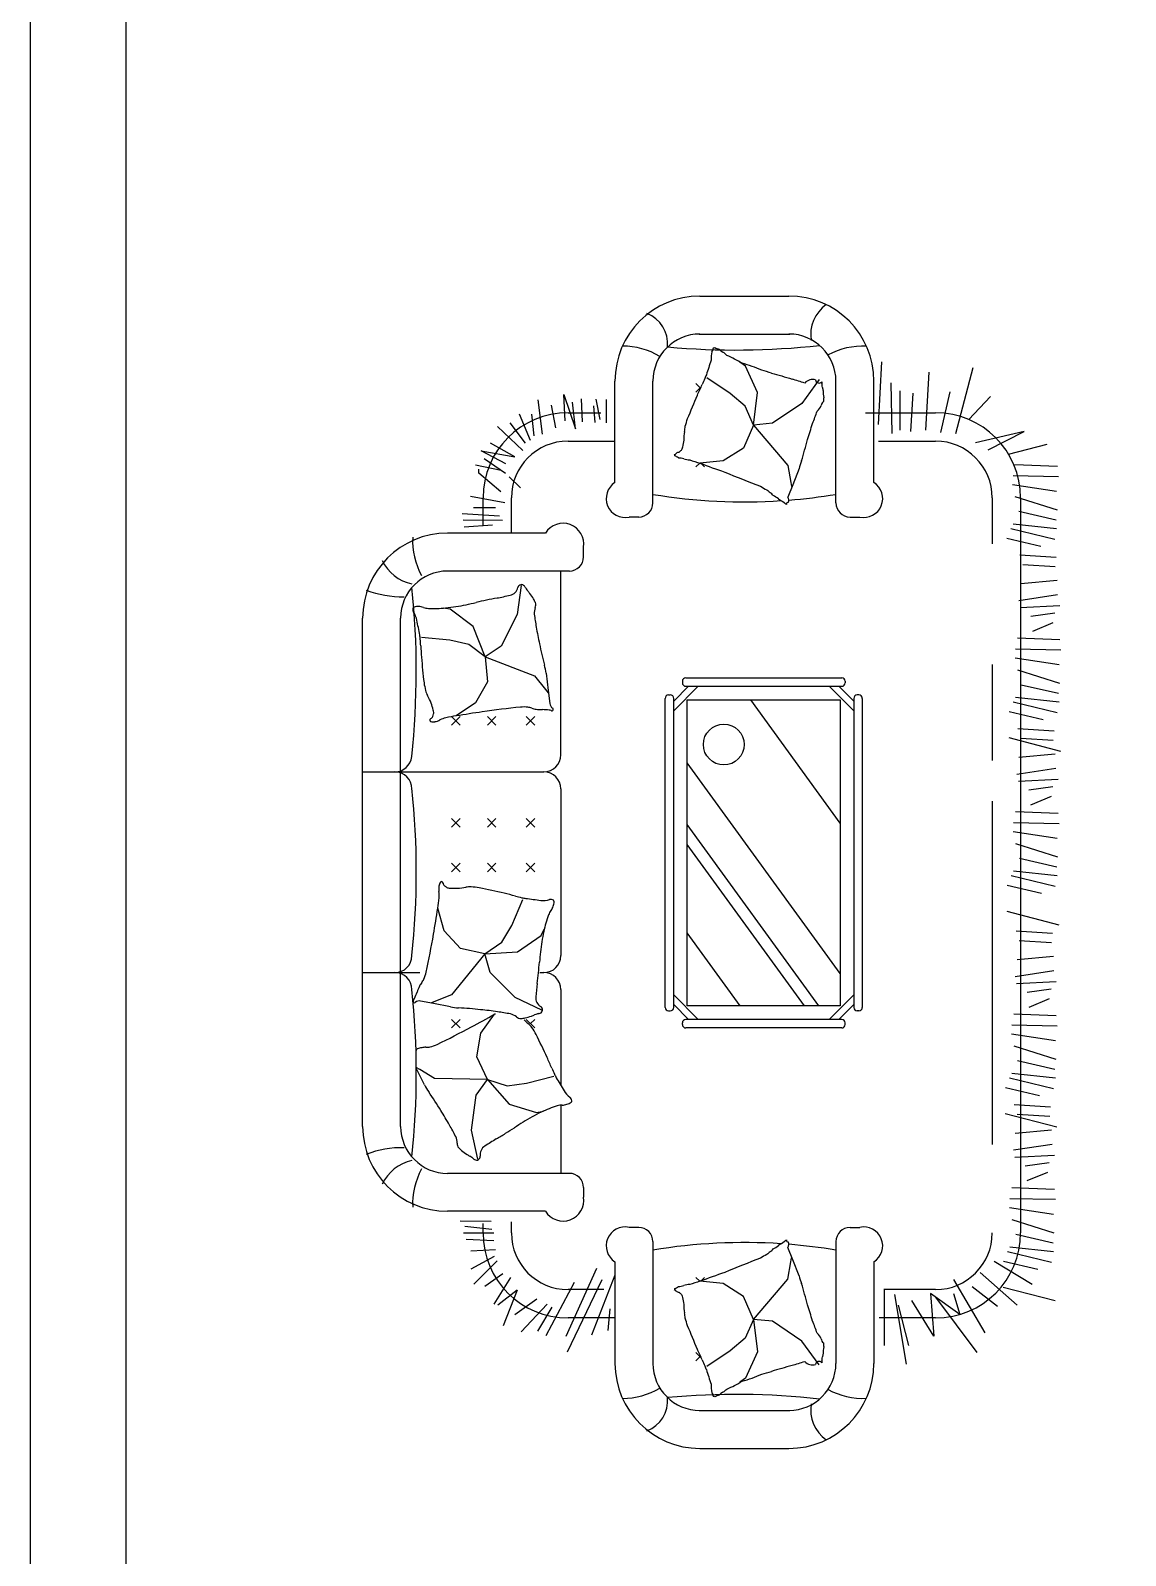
# Model space of a CAD drawing. Header units: inches. Extents: x 8.3 to 50.8, y 10.9 to 35.7.
# Drawn here: x 8.27 to 12.14, y 21.98 to 27.36 of the extents above; entities that cross this region are included whole.
import ezdxf

# ---------------------------------------------------------------- set-up
doc = ezdxf.new("R2010")
doc.units = ezdxf.units.IN
doc.header["$MEASUREMENT"] = 0
doc.layers.add('02', color=2, linetype='Continuous')
doc.layers.add('kadrbm', color=4, linetype='Continuous')

# ---------------------------------------------------------------- blocks, each defined once
blk = doc.blocks.new('kadrbm')
at = {"layer": 'kadrbm', "color": 4}
blk.add_lwpolyline([(0, 0), (0, 24.7972), (21, 24.7972), (21, 0), (0, 0)], close=True, dxfattribs=at)
blk.add_lwpolyline([(20.6631, 0.3257), (20.6631, 24.4603), (0.3369, 24.4603), (0.3369, 0.3257), (20.6631, 0.3257)], dxfattribs=at)

msp = doc.modelspace()

# ---------------------------------------------------------------- linework, layer by layer
at = {"layer": '02'}
for p, q in [((10.6383, 26.4226), (10.9527, 26.4226)), ((10.6352, 26.2886), (10.9558, 26.2886)), ((10.7996, 26.1746), (10.7798, 26.1887)), ((10.8417, 26.0818), (10.7996, 26.1746)), ((11.2684, 25.9696), (11.2806, 26.1905)), ((11.5422, 25.9369), (11.6036, 26.1701)), ((10.3383, 25.7641), (10.3383, 26.1226)), ((10.4723, 25.6926), (10.4723, 26.1226)), ((10.6244, 26.114), (10.6408, 26.0976)), ((10.7457, 26.0786), (10.663, 26.134)), ((11.0596, 26.1277), (10.9982, 26.0437)), ((11.1187, 25.6926), (11.1187, 26.1226)), ((11.2527, 25.7641), (11.2527, 26.1226)), ((11.3174, 25.9369), (11.3133, 26.1169)), ((11.436, 25.9492), (11.4482, 26.1537)), ((10.083, 25.935), (10.0674, 26.0563)), ((10.1627, 25.9818), (10.1575, 26.0754)), ((10.1575, 26.0754), (10.1991, 25.954)), ((10.2233, 25.9783), (10.2199, 26.0598)), ((10.2857, 25.987), (10.2718, 26.0581)), ((10.3083, 25.9756), (10.3083, 26.0579)), ((10.643, 26.1025), (10.6244, 26.0838)), ((10.7977, 26.0334), (10.7457, 26.0786)), ((10.8272, 25.9672), (10.8417, 26.0818)), ((11.346, 25.9492), (11.346, 26.0883)), ((11.3828, 25.9451), (11.391, 26.0801)), ((11.4891, 25.941), (11.5218, 26.0842)), ((11.588, 25.9866), (11.6649, 26.0678)), ((10.0396, 25.9124), (10.0015, 26.0061)), ((10.0535, 25.9298), (10.0448, 26.0061)), ((10.1297, 25.9575), (10.1142, 26.0373)), ((10.1726, 26.0105), (10.2889, 26.0105)), ((10.1991, 25.954), (10.1887, 26.0477)), ((10.2684, 25.9766), (10.2632, 26.0355)), ((10.8272, 25.9672), (10.7977, 26.0334)), ((10.9982, 26.0437), (10.8951, 25.9735)), ((11.2227, 26.0105), (11.4706, 26.0105)), ((10.0136, 25.8777), (9.9235, 25.9627)), ((10.0223, 25.9037), (9.9686, 25.9748)), ((10.8272, 25.9672), (10.7924, 25.8862)), ((10.8951, 25.9735), (10.8272, 25.9672)), ((10.8272, 25.9672), (10.9482, 25.825)), ((9.9842, 25.8552), (9.8993, 25.9037)), ((10.1726, 25.9105), (10.3383, 25.9105)), ((11.2688, 25.9105), (11.4706, 25.9105)), ((11.7834, 25.9451), (11.6117, 25.9042)), ((11.6567, 25.8797), (11.7834, 25.9451)), ((11.7281, 25.8644), (11.8651, 25.9001)), ((9.953, 25.8309), (9.8663, 25.876)), ((9.8663, 25.876), (9.9842, 25.8552)), ((9.9513, 25.7962), (9.8767, 25.8482)), ((10.7204, 25.8409), (10.6384, 25.8328)), ((10.7924, 25.8862), (10.7204, 25.8409)), ((9.9365, 25.8066), (9.8455, 25.8257)), ((9.8577, 25.798), (9.8577, 25.8118)), ((9.9357, 25.7321), (9.8577, 25.798)), ((10.6377, 25.833), (10.6244, 25.8197)), ((10.6431, 25.8311), (10.6545, 25.8197)), ((10.9482, 25.825), (10.9592, 25.7644)), ((10.9887, 25.8134), (10.9664, 25.7568)), ((11.7441, 25.7895), (11.9046, 25.7861)), ((11.7509, 25.8284), (11.9012, 25.8216)), ((10.005, 25.7459), (9.9651, 25.7841)), ((10.9664, 25.7568), (10.9491, 25.7132)), ((10.9592, 25.7644), (10.962, 25.7499)), ((11.7424, 25.7574), (11.8978, 25.7338)), ((9.9495, 25.6922), (9.8282, 25.7147)), ((9.8726, 25.6118), (9.8726, 25.7105)), ((9.9726, 25.5859), (9.9726, 25.7105)), ((11.6706, 25.7105), (11.6706, 25.5483)), ((11.7509, 25.7152), (11.8995, 25.6678)), ((11.7706, 25.7105), (11.7706, 23.1156)), ((9.9305, 25.6454), (9.7988, 25.654)), ((9.9409, 25.6298), (9.8022, 25.6315)), ((9.9166, 25.6748), (9.8386, 25.6748)), ((10.4223, 25.6426), (10.3883, 25.6426)), ((11.1687, 25.6426), (11.2027, 25.6426)), ((11.7644, 25.6628), (11.8961, 25.6324)), ((10.0929, 25.5859), (9.7473, 25.5859)), ((9.9062, 25.6141), (9.8057, 25.6072)), ((11.7357, 25.6019), (11.8911, 25.5648)), ((11.7441, 25.6188), (11.8978, 25.6019)), ((10.2273, 25.5019), (10.2273, 25.5359)), ((11.7217, 25.5678), (11.8421, 25.5395)), ((11.7679, 25.5089), (11.8963, 25.5005)), ((11.7781, 25.4751), (11.8929, 25.4684)), ((10.1773, 25.4519), (9.7473, 25.4519)), ((10.1473, 24.8032), (10.1473, 25.4519)), ((11.7713, 25.4075), (11.8997, 25.4193)), ((10.007, 25.4011), (9.9932, 25.298)), ((11.7646, 25.3484), (11.9014, 25.3686)), ((9.7562, 25.3179), (9.732, 25.3209)), ((9.8375, 25.2566), (9.7562, 25.3179)), ((11.7696, 25.323), (11.9098, 25.3298)), ((11.8068, 25.2926), (11.8912, 25.3044)), ((9.4473, 23.4919), (9.4473, 25.2859)), ((9.5813, 23.4919), (9.5813, 25.2859)), ((9.8795, 25.149), (9.8375, 25.2566)), ((9.9932, 25.298), (9.9362, 25.187)), ((11.8135, 25.2402), (11.8862, 25.2706)), ((9.7547, 25.2079), (9.6556, 25.217)), ((9.822, 25.1931), (9.7547, 25.2079)), ((9.8795, 25.149), (9.822, 25.1931)), ((11.7595, 25.2166), (11.9098, 25.2098)), ((9.9362, 25.187), (9.8795, 25.149)), ((9.8795, 25.149), (9.8878, 25.0612)), ((9.8795, 25.149), (10.0538, 25.082)), ((11.7511, 25.1456), (11.9064, 25.1219)), ((11.7527, 25.1777), (11.9132, 25.1743)), ((10.0949, 25.0912), (10.1024, 25.0308)), ((11.6706, 25.122), (11.6706, 24.7831)), ((11.7595, 25.1033), (11.9081, 25.056)), ((9.8878, 25.0612), (9.8462, 24.987)), ((10.0538, 25.082), (10.0925, 25.034)), ((10.0925, 25.034), (10.1019, 25.0226)), ((10.1024, 25.0308), (10.1081, 24.9842)), ((10.5457, 24.9924), (10.5985, 25.0452)), ((10.5457, 24.9585), (10.6324, 25.0452)), ((10.5764, 25.0632), (10.5764, 25.0572)), ((10.5884, 25.0752), (11.139, 25.0752)), ((10.5884, 25.0452), (11.139, 25.0452)), ((11.1817, 24.9585), (11.0949, 25.0452)), ((11.1817, 24.9924), (11.1289, 25.0452)), ((11.151, 25.0632), (11.151, 25.0572)), ((11.773, 25.0509), (11.9047, 25.0205)), ((9.8462, 24.987), (9.778, 24.9407)), ((10.5157, 23.9119), (10.5157, 25.0025)), ((10.5277, 25.0145), (10.5337, 25.0145)), ((10.5457, 23.9119), (10.5457, 25.0025)), ((10.5937, 23.9172), (10.5937, 24.9972)), ((10.5937, 24.9972), (11.1337, 24.9972)), ((11.1337, 24.5621), (10.8176, 24.9972)), ((11.1337, 24.9972), (11.1337, 23.9172)), ((11.1817, 25.0025), (11.1817, 23.9119)), ((11.1997, 25.0145), (11.1937, 25.0145)), ((11.2117, 25.0025), (11.2117, 23.9119)), ((11.7443, 24.9901), (11.8997, 24.9529)), ((11.7527, 25.007), (11.9064, 24.9901)), ((9.761, 24.9384), (9.7912, 24.9083)), ((9.761, 24.9083), (9.7912, 24.9384)), ((9.8881, 24.9384), (9.9182, 24.9083)), ((9.8881, 24.9083), (9.9182, 24.9384)), ((10.0252, 24.9384), (10.0554, 24.9083)), ((10.0252, 24.9083), (10.0554, 24.9384)), ((11.7303, 24.956), (11.8507, 24.9276)), ((11.7614, 24.896), (11.8897, 24.8875)), ((11.729, 24.8641), (11.9121, 24.8167)), ((11.7715, 24.8622), (11.8863, 24.8554)), ((11.1337, 24.0315), (10.5937, 24.7749)), ((11.7647, 24.7946), (11.8931, 24.8064)), ((9.4473, 24.7432), (10.0873, 24.7432)), ((11.758, 24.7354), (11.8948, 24.7557)), ((11.763, 24.7101), (11.9032, 24.7168)), ((10.1473, 24.6832), (10.1473, 24.0946)), ((11.8002, 24.6797), (11.8846, 24.6915)), ((11.807, 24.6273), (11.8796, 24.6577)), ((11.6706, 24.6393), (11.6706, 23.4272)), ((11.7529, 24.6036), (11.9032, 24.5969)), ((9.761, 24.548), (9.7912, 24.5782)), ((9.761, 24.5782), (9.7912, 24.548)), ((9.8881, 24.548), (9.9182, 24.5782)), ((9.8881, 24.5782), (9.9182, 24.548)), ((10.0252, 24.548), (10.0554, 24.5782)), ((10.0252, 24.5782), (10.0554, 24.548)), ((11.0588, 23.9172), (10.5937, 24.5575)), ((11.7462, 24.5647), (11.9066, 24.5614)), ((11.7445, 24.5326), (11.8998, 24.509)), ((11.0073, 23.9172), (10.5937, 24.4866)), ((11.7529, 24.4904), (11.9015, 24.4431)), ((9.761, 24.3904), (9.7912, 24.4206)), ((9.761, 24.4206), (9.7912, 24.3904)), ((9.8881, 24.3904), (9.9182, 24.4206)), ((9.8881, 24.4206), (9.9182, 24.3904)), ((10.0252, 24.4206), (10.0554, 24.3904)), ((10.0252, 24.3904), (10.0554, 24.4206)), ((11.7462, 24.3941), (11.8998, 24.3772)), ((11.7664, 24.438), (11.8982, 24.4076)), ((11.7237, 24.343), (11.8441, 24.3147)), ((11.7377, 24.3772), (11.8931, 24.34)), ((9.9739, 24.2012), (10.0132, 24.2927)), ((9.7356, 24.1825), (9.7126, 24.2616)), ((11.7225, 24.2512), (11.9055, 24.2037)), ((9.7933, 24.12), (9.7356, 24.1825)), ((9.9391, 24.1418), (9.9739, 24.2012)), ((10.0781, 24.1659), (10.0884, 24.1879)), ((10.7809, 23.9172), (10.5937, 24.1749)), ((11.755, 24.1818), (11.8834, 24.1734)), ((9.8793, 24.1007), (9.7933, 24.12)), ((9.8793, 24.1007), (9.9391, 24.1418)), ((9.9947, 24.1075), (10.0781, 24.1659)), ((11.7652, 24.148), (11.88, 24.1413)), ((9.8793, 24.1007), (9.7617, 23.9556)), ((9.8793, 24.1007), (9.9947, 24.1075)), ((9.898, 24.0351), (9.8793, 24.1007)), ((11.7584, 24.0804), (11.8868, 24.0923)), ((9.4473, 24.0346), (9.6497, 24.0346)), ((9.986, 23.9466), (9.898, 24.0351)), ((10.073, 24.0346), (10.0873, 24.0346)), ((11.7517, 24.0213), (11.8884, 24.0416)), ((9.7617, 23.9556), (9.7042, 23.9337)), ((10.1473, 23.9746), (10.1473, 23.636)), ((10.5457, 23.956), (10.6324, 23.8692)), ((11.1817, 23.956), (11.0949, 23.8692)), ((11.7567, 23.9959), (11.8969, 24.0027)), ((11.7939, 23.9655), (11.8783, 23.9774)), ((9.6981, 23.9253), (9.652, 23.9342)), ((9.7042, 23.9337), (9.6904, 23.9283)), ((9.7578, 23.9137), (9.6981, 23.9253)), ((10.0798, 23.9017), (9.986, 23.9466)), ((10.5457, 23.922), (10.5985, 23.8692)), ((11.1337, 23.9172), (10.5937, 23.9172)), ((11.1817, 23.922), (11.1289, 23.8692)), ((11.8006, 23.9131), (11.8732, 23.9436)), ((9.761, 23.8695), (9.7912, 23.8393)), ((9.761, 23.8393), (9.7912, 23.8695)), ((9.8644, 23.8206), (9.9127, 23.8874)), ((10.0252, 23.8695), (10.0554, 23.8393)), ((10.0403, 23.8544), (10.0554, 23.8695)), ((10.5277, 23.8999), (10.5337, 23.8999)), ((10.5764, 23.8512), (10.5764, 23.8572)), ((11.139, 23.8692), (10.5884, 23.8692)), ((11.151, 23.8512), (11.151, 23.8572)), ((11.1997, 23.8999), (11.1937, 23.8999)), ((11.7398, 23.8506), (11.9003, 23.8472)), ((11.7466, 23.8895), (11.8969, 23.8827)), ((9.8506, 23.7367), (9.8644, 23.8206)), ((11.139, 23.8392), (10.5884, 23.8392)), ((11.7381, 23.8185), (11.8935, 23.7948)), ((9.6361, 23.7044), (9.6363, 23.76)), ((9.6363, 23.76), (9.6404, 23.7651)), ((11.7466, 23.7762), (11.8952, 23.7289)), ((9.6375, 23.694), (9.6361, 23.7044)), ((9.6489, 23.6925), (9.6362, 23.7001)), ((9.6385, 23.6921), (9.6375, 23.694)), ((9.666, 23.6379), (9.6385, 23.6921)), ((9.7015, 23.6606), (9.6489, 23.6925)), ((9.8883, 23.657), (9.8506, 23.7367)), ((11.7601, 23.7239), (11.8918, 23.6934)), ((9.8883, 23.657), (9.7015, 23.6606)), ((9.8479, 23.6019), (9.8883, 23.657)), ((9.8883, 23.657), (9.9644, 23.5701)), ((9.8883, 23.657), (9.9574, 23.6351)), ((9.9574, 23.6351), (10.0257, 23.6442)), ((10.0257, 23.6442), (10.122, 23.6693)), ((11.7314, 23.663), (11.8868, 23.6258)), ((11.7398, 23.6799), (11.8935, 23.663)), ((9.8322, 23.4782), (9.8479, 23.6019)), ((11.7174, 23.6289), (11.8377, 23.6005)), ((9.9644, 23.5701), (10.0618, 23.5402)), ((10.0618, 23.5402), (10.0856, 23.5456)), ((10.1473, 23.5667), (10.1473, 23.3259)), ((11.7161, 23.5371), (11.8992, 23.4896)), ((11.7484, 23.5689), (11.8768, 23.5604)), ((11.7586, 23.5351), (11.8734, 23.5283)), ((9.8544, 23.3765), (9.8322, 23.4782)), ((11.7518, 23.4675), (11.8802, 23.4793)), ((11.7451, 23.4084), (11.8819, 23.4286)), ((11.7501, 23.383), (11.8903, 23.3898)), ((11.7873, 23.3526), (11.8717, 23.3644)), ((10.1773, 23.3259), (9.7473, 23.3259)), ((11.794, 23.3002), (11.8667, 23.3306)), ((10.2273, 23.2759), (10.2273, 23.2419)), ((11.74, 23.2765), (11.8903, 23.2698)), ((11.7316, 23.2056), (11.8869, 23.1819)), ((11.7332, 23.2377), (11.8937, 23.2343)), ((10.0929, 23.1919), (9.7473, 23.1919)), ((9.9016, 23.1556), (9.7912, 23.1577)), ((9.8726, 23.1156), (9.8726, 23.149)), ((9.9726, 23.1156), (9.9726, 23.155)), ((11.74, 23.1633), (11.8886, 23.116)), ((9.9101, 23.1153), (9.804, 23.1153)), ((9.9037, 23.128), (9.8082, 23.1386)), ((10.4223, 23.1351), (10.3883, 23.1351)), ((11.1687, 23.1351), (11.2027, 23.1351)), ((11.7535, 23.1109), (11.8852, 23.0805)), ((9.9101, 23.0876), (9.8125, 23.0919)), ((9.9165, 23.0558), (9.8294, 23.0515)), ((10.4723, 23.0851), (10.4723, 22.6551)), ((10.9664, 23.0209), (10.9491, 23.0646)), ((11.1187, 23.0851), (11.1187, 22.6551)), ((11.7248, 23.0501), (11.8802, 23.0129)), ((11.7332, 23.067), (11.8869, 23.0501)), ((9.9122, 23.0324), (9.8294, 22.9878)), ((9.9228, 23.0176), (9.8401, 22.9347)), ((10.273, 22.99), (10.1648, 22.75)), ((10.3383, 23.0137), (10.3383, 22.6551)), ((10.9482, 22.9528), (10.9592, 23.0134)), ((10.9592, 23.0134), (10.962, 23.0279)), ((10.9887, 22.9643), (10.9664, 23.0209)), ((11.2527, 23.0137), (11.2527, 22.6551)), ((11.6771, 23.0165), (11.812, 22.9347)), ((11.7108, 23.0159), (11.8312, 22.9876)), ((9.9419, 22.9708), (9.8783, 22.9262)), ((9.9695, 22.9581), (9.9101, 22.8647)), ((10.1945, 22.9411), (10.0947, 22.7521)), ((10.2921, 22.9496), (10.169, 22.6948)), ((10.3383, 22.9666), (10.256, 22.7542)), ((10.6377, 22.9448), (10.6244, 22.9581)), ((10.7204, 22.9369), (10.6384, 22.945)), ((10.6431, 22.9467), (10.6545, 22.9581)), ((10.7924, 22.8916), (10.7204, 22.9369)), ((10.8272, 22.8106), (10.9482, 22.9528)), ((11.5341, 22.9511), (11.6444, 22.7629)), ((11.6281, 22.9756), (11.7589, 22.8611)), ((9.9929, 22.9135), (9.9249, 22.8604)), ((9.9929, 22.9135), (9.944, 22.7882)), ((10.0629, 22.8816), (9.9844, 22.8264)), ((10.2988, 22.9156), (10.1726, 22.9156)), ((10.8272, 22.8106), (10.7924, 22.8916)), ((11.2888, 22.9184), (11.2888, 22.7179)), ((11.4706, 22.9156), (11.2888, 22.9156)), ((11.3256, 22.8979), (11.3665, 22.6525)), ((11.5561, 22.828), (11.4523, 22.902)), ((11.4523, 22.902), (11.4646, 22.7507)), ((11.4701, 22.8893), (11.6158, 22.6934)), ((11.5341, 22.902), (11.5561, 22.828)), ((11.5995, 22.9265), (11.6894, 22.857)), ((11.7095, 22.9241), (11.8926, 22.8766)), ((10.099, 22.8647), (10.0077, 22.767)), ((10.116, 22.854), (10.065, 22.7691)), ((10.3197, 22.8477), (10.3133, 22.7712)), ((11.3379, 22.8611), (11.3747, 22.7179)), ((11.4646, 22.7507), (11.3869, 22.8775)), ((10.3383, 22.8156), (10.1726, 22.8156)), ((10.8272, 22.8106), (10.7977, 22.7443)), ((10.8272, 22.8106), (10.8417, 22.696)), ((10.8951, 22.8043), (10.8272, 22.8106)), ((10.9982, 22.7341), (10.8951, 22.8043)), ((11.4706, 22.8156), (11.2718, 22.8156)), ((10.7977, 22.7443), (10.7457, 22.6992)), ((11.0596, 22.6501), (10.9982, 22.7341)), ((10.643, 22.6753), (10.6244, 22.6939)), ((10.6244, 22.6638), (10.6408, 22.6802)), ((10.7457, 22.6992), (10.663, 22.6438)), ((10.8417, 22.696), (10.7996, 22.6032)), ((10.7996, 22.6032), (10.7798, 22.589)), ((10.6352, 22.4892), (10.9558, 22.4892)), ((10.6383, 22.3551), (10.9527, 22.3551))]:
    msp.add_line(p, q, dxfattribs=at)
msp.add_circle((10.7227, 24.8396), 0.0721, dxfattribs=at)
for centre, radius, start, end in [((10.6383, 26.1226), 0.3, 90, 180), ((10.9527, 26.1226), 0.3, 0, 90), ((11.1587, 26.2868), 0.1292, 125.2754, 189.3141), ((10.4085, 26.2529), 0.1162, 355.242, 68.6034), ((10.6383, 26.1226), 0.166, 90, 180), ((10.9527, 26.1226), 0.166, 0, 90), ((10.3637, 25.9836), 0.2624, 59.4795, 89.7471), ((10.7663, 28.8696), 2.6375, 264.7352, 276.4107), ((10.753, 26.2035), 0.0755, 162.5509, 185.7091), ((10.669, 26.2379), 0.0168, 315.2564, 5.7091), ((10.6869, 26.2453), 0.0058, 257.9095, 315.2564), ((10.7171, 26.2849), 0.0509, 239.258, 257.9095), ((10.7503, 26.2759), 0.0599, 222.8296, 239.258), ((10.6871, 26.1705), 0.063, 42.8296, 58.843), ((11.215, 25.9836), 0.2624, 87.5388, 118.2524), ((13.2005, 25.3465), 2.6619, 161.3909, 162.5509), ((10.5651, 25.8176), 0.43, 58.843, 66.9664), ((10.6126, 25.587), 0.6236, 66.9664, 73.7098), ((9.1423, 26.7838), 1.6481, 334.4546, 335.8762), ((11.1483, 25.8964), 0.5454, 154.4546, 156.9259), ((10.8265, 26.0743), 0.1798, 156.9259, 161.3909), ((9.2538, 20.5469), 5.8383, 73.70984, 74.06598), ((12.6023, 32.0079), 6.1019, 253.71762, 254.06598), ((11.529, 28.0649), 2.0162, 252.6324, 253.7176), ((10.0844, 23.1597), 3.0972, 72.6324, 73.508), ((11.0362, 26.0924), 0.0359, 73.508, 139.4633), ((11.059, 26.1284), 0.0127, 187.4041, 319.4633), ((11.1383, 26.1227), 0.0697, 182.0904, 187.4041), ((11.0245, 26.1069), 0.0452, 2.0904, 8.689), ((10.693, 26.0421), 0.3825, 8.689, 10.0015), ((8.7663, 26.8087), 2.003, 335.8762, 338.4532), ((11.7235, 26.2032), 0.6605, 189.0027, 190.0015), ((11.2904, 26.0988), 0.2176, 182.6953, 189.0027), ((11.1522, 26.0541), 0.0774, 172.1113, 182.6953), ((10.1726, 25.7105), 0.3, 90, 180), ((10.0999, 26.3393), 1.0054, 338.634, 341.2706), ((11.0237, 26.0525), 0.0458, 308.1686, 338.634), ((11.0888, 26.0327), 0.0226, 128.1686, 172.1113), ((11.4706, 25.7105), 0.3, 0, 90), ((10.5049, 25.9627), 0.081, 346.6871, 0.3141), ((10.4031, 26.0353), 0.1965, 338.4532, 346.6871), ((9.4204, 26.4575), 1.6868, 341.2706, 343.3061), ((10.1726, 25.7105), 0.2, 90, 180), ((10.9252, 25.8378), 0.352, 167.4316, 171.5193), ((10.7756, 25.9154), 0.194, 171.5193, 180.3141), ((9.4982, 26.2905), 1.5652, 343.3061, 346.1537), ((11.4706, 25.7105), 0.2, 0, 90), ((10.5489, 25.8702), 0.0063, 267.1928, 333.8945), ((10.5455, 25.8607), 0.00443, 333.8945, 46.6653), ((10.538, 25.8254), 0.0352, 46.6653, 70.9589), ((10.5637, 25.8566), 0.0142, 87.1928, 130.2062), ((10.5614, 25.7909), 0.0601, 70.9589, 89.199), ((10.6216, 25.819), 0.0771, 130.2062, 137.885), ((10.5857, 25.8715), 0.0153, 137.885, 155.1845), ((10.6127, 25.8732), 0.0393, 155.1845, 167.4316), ((10.6037, 25.9236), 0.0792, 253.3206, 269.199), ((10.8787, 26.6347), 0.8371, 250.7423, 253.3206), ((11.1968, 25.7621), 0.2143, 158.4532, 166.1537), ((12.406, 30.6105), 5.0942, 249.6973, 250.7423), ((11.9435, 28.7011), 3.145, 247.2221, 249.6973), ((10.3741, 25.7078), 0.0667, 122.3765, 282.3634), ((10.9202, 25.8462), 0.1166, 234.3393, 247.2221), ((10.9246, 25.7828), 0.0663, 221.7059, 234.3393), ((11.217, 25.7078), 0.0667, 257.6366, 57.6235), ((10.4223, 25.6926), 0.05, 270, 0), ((10.7955, 27.6802), 1.984, 260.6257, 273.7529), ((10.8439, 25.6714), 0.0712, 41.7059, 53.8961), ((10.8104, 25.5618), 0.1794, 53.8961, 61.0985), ((11.0305, 25.8652), 0.1955, 234.2, 241.0985), ((10.9612, 25.7168), 0.034, 221.9584, 234.2), ((10.9376, 25.6809), 0.0092, 41.9584, 65.5977), ((10.9485, 25.6893), 0.00467, 65.5977, 209.031), ((10.929, 25.702), 0.0231, 338.4532, 29.031), ((10.7955, 27.6802), 1.984, 274.5246, 279.3743), ((11.1687, 25.6926), 0.05, 180, 270), ((9.7473, 25.2859), 0.3, 90, 180), ((9.8863, 25.5605), 0.2624, 177.5388, 208.2524), ((10.1551, 25.5473), 0.0731, 351.0205, 148.16), ((9.6542, 25.5556), 0.1529, 205.6018, 257.5902), ((10.1773, 25.5019), 0.05, 270, 0), ((9.7473, 25.2859), 0.166, 90, 180), ((9.5864, 25.7101), 0.3489, 248.7717, 271.2038), ((6.8047, 25.0986), 2.8321, 353.8833, 5.9867), ((10.3133, 23.3789), 2.0162, 101.1947, 102.2799), ((9.3205, 28.3951), 3.0972, 281.1947, 282.0703), ((9.9607, 25.4014), 0.0359, 282.0703, 348.0256), ((10.0082, 25.3913), 0.0127, 35.9665, 168.0256), ((9.9621, 25.3579), 0.0697, 30.6527, 35.9665), ((10.061, 25.4165), 0.0452, 210.6527, 217.2513), ((10.3295, 25.6206), 0.3825, 217.2513, 218.5638), ((9.5139, 24.9704), 0.6605, 37.565, 38.5638), ((9.865, 25.2404), 0.2176, 31.2576, 37.565), ((9.6411, 25.3159), 0.0168, 163.8187, 214.2714), ((9.6306, 25.319), 0.0058, 106.4718, 163.8187), ((9.5649, 25.264), 0.0755, 11.1132, 34.2714), ((9.6434, 25.2758), 0.0509, 87.8203, 106.4718), ((9.6431, 25.2668), 0.0599, 71.3919, 87.8203), ((9.6823, 25.3832), 0.063, 251.3919, 267.4053), ((9.6989, 25.7498), 0.43, 267.4053, 275.5287), ((9.6802, 25.9426), 0.6236, 275.5287, 282.2721), ((8.5718, 31.0381), 5.8383, 282.27215, 282.62828), ((11.1822, 19.3868), 6.1019, 102.27993, 102.62828), ((9.9848, 25.3132), 0.0774, 20.6736, 31.2576), ((10.099, 25.3055), 0.0458, 156.7309, 187.1963), ((10.0361, 25.3325), 0.0226, 336.7309, 20.6736), ((7.027, 24.7655), 2.6619, 9.9532, 11.1132), ((11.051, 25.4257), 1.0054, 187.1963, 189.8329), ((11.7224, 25.5421), 1.6868, 189.8329, 191.8684), ((9.4718, 25.1945), 0.1798, 5.4882, 9.9532), ((9.1078, 25.1595), 0.5454, 3.017, 5.4882), ((11.6034, 25.5171), 1.5652, 191.8684, 194.716), ((11.2983, 25.275), 1.6481, 183.017, 184.4385), ((11.6521, 25.3024), 2.003, 184.4385, 187.0155), ((9.8822, 25.065), 0.2143, 7.0155, 14.716), ((9.8592, 25.0818), 0.1965, 187.0155, 195.2494), ((10.5884, 25.0632), 0.012, 90, 180), ((10.5884, 25.0572), 0.012, 180, 270), ((11.139, 25.0632), 0.012, 0, 90), ((11.139, 25.0572), 0.012, 270, 0), ((9.7477, 25.0514), 0.081, 195.2494, 208.8764), ((9.507, 24.9186), 0.194, 20.0816, 28.8764), ((9.3585, 24.8644), 0.352, 15.9939, 20.0816), ((10.131, 24.987), 0.0231, 187.0155, 237.5933), ((10.5277, 25.0025), 0.012, 90, 180), ((10.5337, 25.0025), 0.012, 0, 90), ((11.1937, 25.0025), 0.012, 90, 180), ((11.1997, 25.0025), 0.012, 0, 90), ((9.6905, 24.9253), 0.0063, 115.7551, 182.4568), ((9.6887, 24.9253), 0.00443, 182.4568, 255.2276), ((9.6817, 24.9438), 0.0142, 295.7551, 338.7686), ((9.6229, 24.9666), 0.0771, 338.7686, 346.4473), ((9.6591, 24.9505), 0.0393, 3.7469, 15.9939), ((9.6831, 24.9521), 0.0153, 346.4473, 3.7469), ((9.6924, 24.9796), 0.0601, 279.5212, 297.7613), ((9.7573, 24.8563), 0.0792, 101.8829, 117.7613), ((9.9134, 24.1147), 0.8371, 99.3046, 101.8829), ((10.6017, 19.9135), 5.0942, 98.2596, 99.3046), ((10.3217, 21.8425), 3.145, 95.7844, 98.2596), ((10.0164, 24.8555), 0.1166, 82.9016, 95.7844), ((10.0226, 24.9054), 0.0663, 70.2682, 82.9016), ((10.0691, 25.0349), 0.0712, 250.2682, 262.4584), ((10.0833, 25.1421), 0.1794, 262.4584, 269.6608), ((10.0811, 24.7672), 0.1955, 82.7623, 89.6608), ((10.1014, 24.9275), 0.034, 70.5207, 82.7623), ((10.1158, 24.9682), 0.0092, 250.5207, 274.16), ((10.1161, 24.9636), 0.00467, 274.16, 57.5933), ((9.6965, 24.955), 0.0352, 255.2276, 279.5212), ((9.561, 24.8032), 0.06, 270, 353.8833), ((10.0873, 24.8032), 0.06, 270, 0), ((9.5613, 24.6832), 0.06, 0, 90), ((10.0873, 24.6832), 0.06, 0, 90), ((6.8047, 24.3899), 2.8321, 354.0133, 5.9867), ((9.776, 24.331), 0.0601, 171.5352, 189.7754), ((9.7514, 24.3347), 0.0352, 147.2416, 171.5352), ((9.7255, 24.3513), 0.00443, 74.4709, 147.2416), ((9.725, 24.3495), 0.0063, 7.7692, 74.4709), ((9.7452, 24.3523), 0.0142, 187.7692, 230.7826), ((9.785, 24.4011), 0.0771, 230.7826, 238.4614), ((9.7527, 24.3484), 0.0153, 238.4614, 255.7609), ((9.7586, 24.3717), 0.0393, 255.7609, 268.0079), ((9.7695, 24.6842), 0.352, 268.0079, 272.0956), ((9.7753, 24.5262), 0.194, 272.0956, 280.8905), ((9.8272, 24.2562), 0.081, 87.2635, 100.8905), ((9.8217, 24.1408), 0.1965, 79.0296, 87.2635), ((9.4779, 22.3674), 2.003, 76.4525, 79.0296), ((8.8851, 24.3879), 0.8371, 351.3187, 353.8969), ((9.6387, 24.3073), 0.0792, 353.8969, 9.7754), ((9.561, 22.7124), 1.6481, 75.031, 76.4525), ((10.1276, 24.8315), 0.5454, 255.031, 257.5022), ((10.0485, 24.4745), 0.1798, 257.5022, 261.9673), ((10.3953, 26.9323), 2.6619, 261.9673, 263.1273), ((10.0859, 24.3645), 0.0755, 263.1273, 286.2855), ((10.1117, 24.2759), 0.0168, 55.8328, 106.2855), ((10.0728, 24.2862), 0.0509, 339.8344, 358.4859), ((10.1179, 24.285), 0.0058, 358.4859, 55.8328), ((4.6767, 25.0305), 5.0942, 350.2736, 351.3187), ((10.5066, 24.087), 0.43, 159.4193, 167.5428), ((10.163, 24.216), 0.063, 143.406, 159.4193), ((10.0644, 24.2893), 0.0599, 323.406, 339.8344), ((6.5979, 24.7012), 3.145, 347.7985, 350.2736), ((10.6957, 24.0452), 0.6236, 167.5428, 174.2862), ((9.5613, 24.0946), 0.06, 270, 0), ((3.9964, 24.6409), 6.1019, 354.29398, 354.64234), ((15.8845, 23.5261), 5.8383, 174.28621, 174.64234), ((10.0873, 24.0946), 0.06, 270, 0), ((9.5613, 23.9746), 0.06, 0, 90), ((9.6034, 24.0398), 0.0663, 322.2823, 334.9157), ((9.5579, 24.0611), 0.1166, 334.9157, 347.7985), ((8.0618, 24.2347), 2.0162, 353.2088, 354.294), ((10.0873, 23.9746), 0.06, 0, 90), ((6.8047, 23.6792), 2.8321, 354.0133, 5.9867), ((9.454, 24.0269), 0.1955, 334.7764, 341.6748), ((9.8098, 23.9091), 0.1794, 154.4725, 161.6748), ((9.7123, 23.9557), 0.0712, 142.2823, 154.4725), ((13.1394, 23.6301), 3.0972, 173.2088, 174.0844), ((9.63, 23.9329), 0.00467, 166.1741, 309.6074), ((9.6344, 23.9318), 0.0092, 142.5348, 166.1741), ((9.6001, 23.9581), 0.034, 322.5348, 334.7764), ((9.6476, 23.9116), 0.0231, 79.0296, 129.6074), ((9.7986, 24.1241), 0.2143, 259.0296, 266.7301), ((9.6971, 22.3474), 1.5652, 83.8825, 86.7301), ((9.6842, 22.2265), 1.6868, 81.847, 83.8825), ((10.0943, 23.9456), 0.0359, 174.0844, 240.0396), ((10.0701, 23.9035), 0.0127, 287.9805, 60.0396), ((10.5277, 23.9119), 0.012, 180, 270), ((10.5337, 23.9119), 0.012, 270, 0), ((11.1937, 23.9119), 0.012, 180, 270), ((11.1997, 23.9119), 0.012, 270, 0), ((7.4253, 28.333), 5.0942, 298.1831, 299.2281), ((9.504, 24.6179), 0.8371, 299.2281, 299.5304), ((9.7808, 22.901), 1.0054, 79.2103, 81.847), ((9.9604, 23.8437), 0.0458, 48.7449, 79.2103), ((10.0056, 23.8951), 0.0226, 228.7449, 272.6877), ((10.003, 23.9499), 0.0774, 272.6877, 283.2717), ((10.16, 24.0005), 0.194, 222.9701, 228.7999), ((9.9708, 24.0863), 0.2176, 283.2717, 289.579), ((9.9789, 23.7936), 0.081, 35.1729, 48.7999), ((9.8224, 24.5036), 0.6605, 289.579, 290.5778), ((10.189, 23.5271), 0.3825, 109.2654, 110.5778), ((10.0777, 23.8456), 0.0452, 102.6667, 109.2654), ((10.0525, 23.9576), 0.0697, 282.6667, 287.9805), ((10.5884, 23.8572), 0.012, 90, 180), ((10.5884, 23.8512), 0.012, 180, 270), ((11.139, 23.8572), 0.012, 0, 90), ((11.139, 23.8512), 0.012, 270, 0), ((8.3459, 26.6149), 3.145, 295.7079, 298.1831), ((9.8845, 23.7271), 0.1965, 26.939, 35.1729), ((8.274, 22.9087), 2.003, 24.362, 26.939), ((9.6944, 23.5941), 0.1794, 102.3819, 107.5209), ((9.6712, 23.6997), 0.0712, 90.1917, 102.3819), ((9.6707, 23.8372), 0.0663, 270.1917, 282.8251), ((9.6596, 23.8862), 0.1166, 282.8251, 295.7079), ((8.5973, 23.0551), 1.6481, 22.9404, 24.362), ((10.6174, 23.9101), 0.5454, 202.9404, 205.4117), ((9.8571, 23.735), 0.2143, 206.939, 214.6395), ((10.2871, 23.7532), 0.1798, 205.4117, 209.8767), ((12.4393, 24.9896), 2.6619, 209.8767, 211.0367), ((8.393, 22.7235), 1.5652, 31.7919, 34.6395), ((10.2233, 23.6561), 0.0755, 211.0367, 234.1949), ((10.1693, 23.5813), 0.0168, 3.7422, 54.1949), ((10.1802, 23.582), 0.0058, 306.3953, 3.7422), ((8.2896, 22.6594), 1.6868, 29.7564, 31.7919), ((10.3461, 22.9788), 0.6236, 115.4522, 122.1956), ((10.2628, 23.1537), 0.43, 107.3288, 115.4522), ((10.1535, 23.504), 0.063, 91.3154, 107.3288), ((10.1507, 23.6268), 0.0599, 271.3154, 287.7438), ((10.1534, 23.6183), 0.0509, 287.7438, 306.3953), ((9.7473, 23.4919), 0.3, 180, 270), ((9.7473, 23.4919), 0.166, 180, 270), ((8.8812, 22.9976), 1.0054, 27.1198, 29.7564), ((6.7, 28.6304), 6.1019, 302.20342, 302.55178), ((13.1245, 18.5659), 5.8383, 122.19564, 122.55178), ((9.5864, 23.0677), 0.3489, 88.7962, 111.2283), ((9.7353, 23.4351), 0.0458, 356.6544, 27.1198), ((9.8036, 23.4311), 0.0226, 176.6544, 220.5971), ((9.8452, 23.4667), 0.0774, 220.5971, 231.1811), ((9.898, 23.392), 0.0359, 121.9938, 187.9491), ((11.5199, 20.7957), 3.0972, 121.1182, 121.9938), ((8.8773, 25.1733), 2.0162, 301.1182, 302.2034), ((9.6542, 23.2221), 0.1529, 102.4098, 154.3982), ((9.9331, 23.576), 0.2176, 231.1811, 237.4885), ((10.1711, 23.9494), 0.6605, 237.4885, 238.4873), ((9.626, 23.0602), 0.3825, 57.1748, 58.4873), ((9.8088, 23.3437), 0.0452, 50.5762, 57.1748), ((9.8818, 23.4324), 0.0697, 230.5762, 235.8899), ((9.8498, 23.3853), 0.0127, 235.8899, 7.9491), ((9.8863, 23.2173), 0.2624, 151.7476, 182.4612), ((10.1773, 23.2759), 0.05, 0, 90), ((10.1551, 23.2305), 0.0731, 211.84, 8.9795), ((10.1726, 23.1156), 0.3, 180, 270), ((10.1726, 23.1156), 0.2, 180, 270), ((10.3741, 23.07), 0.0667, 77.6366, 237.6235), ((10.4223, 23.0851), 0.05, 0, 90), ((11.1687, 23.0851), 0.05, 90, 180), ((11.217, 23.07), 0.0667, 302.3765, 102.3634), ((11.4706, 23.1156), 0.2, 270, 0), ((11.4706, 23.1156), 0.3, 270, 0), ((10.7955, 21.0976), 1.984, 86.2471, 99.3743), ((10.9202, 22.9316), 0.1166, 112.7779, 125.6607), ((10.9246, 22.9949), 0.0663, 125.6607, 138.2941), ((10.8439, 23.1064), 0.0712, 306.1039, 318.2941), ((10.8104, 23.216), 0.1794, 298.9015, 306.1039), ((11.0305, 22.9125), 0.1955, 118.9015, 125.8), ((10.9612, 23.061), 0.034, 125.8, 138.0416), ((10.9376, 23.0969), 0.0092, 294.4023, 318.0416), ((10.9485, 23.0885), 0.00467, 150.969, 294.4023), ((10.929, 23.0758), 0.0231, 330.969, 21.5468), ((10.7955, 21.0976), 1.984, 80.6257, 85.4754), ((11.9435, 20.0767), 3.145, 110.3027, 112.7779), ((10.6037, 22.8542), 0.0792, 90.801, 106.6794), ((10.8787, 22.1431), 0.8371, 106.6794, 109.2577), ((12.406, 18.1672), 5.0942, 109.2577, 110.3027), ((11.1968, 23.0156), 0.2143, 193.8463, 201.5468), ((9.4982, 22.4873), 1.5652, 13.8463, 16.6939), ((10.5455, 22.9171), 0.00443, 313.3347, 26.1055), ((10.5489, 22.9076), 0.0063, 26.1055, 92.8072), ((10.538, 22.9524), 0.0352, 289.0411, 313.3347), ((10.5637, 22.9212), 0.0142, 229.7938, 272.8072), ((10.5614, 22.9869), 0.0601, 270.801, 289.0411), ((10.6216, 22.9588), 0.0771, 222.115, 229.7938), ((10.5857, 22.9063), 0.0153, 204.8155, 222.115), ((10.6127, 22.9046), 0.0393, 192.5684, 204.8155), ((10.9252, 22.94), 0.352, 188.4807, 192.5684), ((10.7756, 22.8623), 0.194, 179.6859, 188.4807), ((10.5049, 22.8151), 0.081, 359.6859, 13.3129), ((9.4204, 22.3202), 1.6868, 16.6939, 18.7294), ((10.4031, 22.7425), 0.1965, 13.3129, 21.5468), ((8.7663, 21.9691), 2.003, 21.5468, 24.1238), ((10.0999, 22.4385), 1.0054, 18.7294, 21.366), ((11.0237, 22.7253), 0.0458, 21.366, 51.8314), ((11.0888, 22.7451), 0.0226, 187.8887, 231.8314), ((11.1522, 22.7237), 0.0774, 177.3047, 187.8887), ((9.1423, 21.994), 1.6481, 24.1238, 25.5454), ((11.1483, 22.8813), 0.5454, 203.0741, 205.5454), ((11.1383, 22.6551), 0.0697, 172.5959, 177.9096), ((11.0245, 22.6709), 0.0452, 351.311, 357.9096), ((10.693, 22.7357), 0.3825, 349.9985, 351.311), ((11.7235, 22.5745), 0.6605, 169.9985, 170.9973), ((11.2904, 22.679), 0.2176, 170.9973, 177.3047), ((10.6383, 22.6551), 0.3, 180, 270), ((10.6383, 22.6551), 0.166, 180, 270), ((10.8265, 22.7035), 0.1798, 198.6091, 203.0741), ((13.2005, 23.4312), 2.6619, 197.4491, 198.6091), ((10.6126, 23.1908), 0.6236, 286.2902, 293.0336), ((9.2538, 28.2309), 5.8383, 285.93402, 286.29016), ((12.6023, 16.7698), 6.1019, 105.93402, 106.28238), ((11.529, 20.7129), 2.0162, 106.2824, 107.3676), ((10.9527, 22.6551), 0.166, 270, 0), ((10.9527, 22.6551), 0.3, 270, 0), ((10.0844, 25.6181), 3.0972, 286.492, 287.3676), ((11.0362, 22.6854), 0.0359, 220.5367, 286.492), ((11.059, 22.6494), 0.0127, 40.5367, 172.5959), ((10.3637, 22.7941), 0.2624, 270.2529, 300.5205), ((10.753, 22.5743), 0.0755, 174.2909, 197.4491), ((10.6871, 22.6073), 0.063, 301.157, 317.1704), ((10.5651, 22.9602), 0.43, 293.0336, 301.157), ((11.215, 22.7941), 0.2624, 241.7476, 272.4612), ((10.4085, 22.5249), 0.1162, 291.3966, 4.758), ((10.7663, 19.9081), 2.6375, 83.5893, 95.2648), ((10.669, 22.5399), 0.0168, 354.2909, 44.7436), ((10.6869, 22.5325), 0.0058, 44.7436, 102.0905), ((10.7171, 22.4929), 0.0509, 102.0905, 120.742), ((10.7503, 22.5019), 0.0599, 120.742, 137.1704), ((11.1587, 22.4909), 0.1292, 170.6859, 234.7246)]:
    msp.add_arc(centre, radius, start, end, dxfattribs=at)

# ---------------------------------------------------------------- block references
at = {"layer": 'kadrbm'}
msp.add_blockref('kadrbm', (8.2744, 10.862), dxfattribs=at)

doc.saveas('drawing.dxf')
